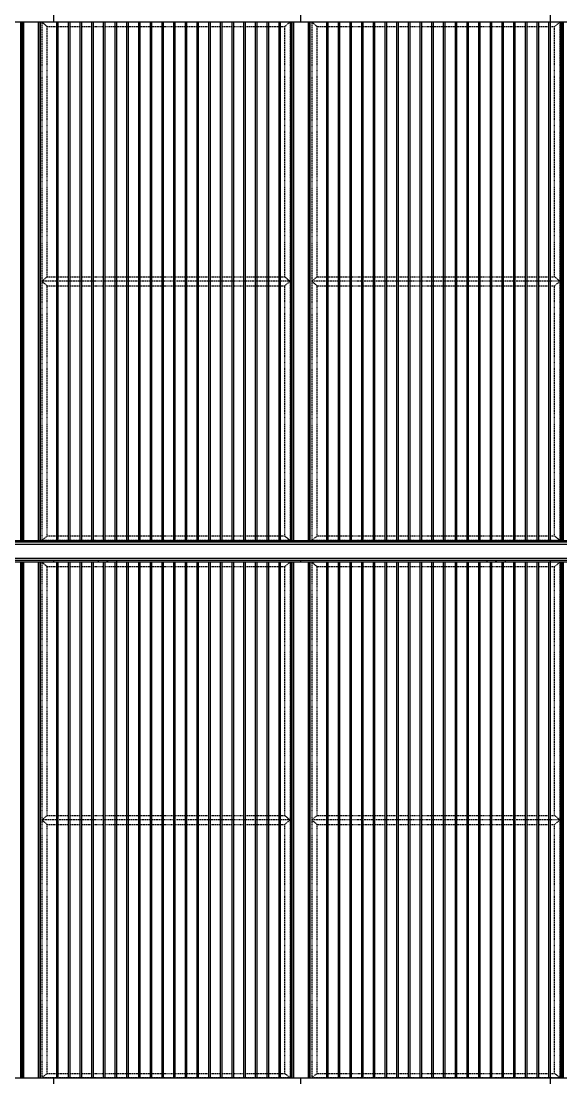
# Model space of a CAD drawing. Header units: millimetres. Extents: x 2519235 to 7246330, y 25937 to 201821.
# Drawn here: x 2846833 to 2849832, y 105365 to 111235 of the extents above; entities that cross this region are included whole.
import ezdxf
from ezdxf.enums import TextEntityAlignment as Align
from ezdxf.xclip import XClip

# ---------------------------------------------------------------- set-up
doc = ezdxf.new("R2010")
doc.units = ezdxf.units.MM
doc.header["$XCLIPFRAME"] = 0
doc.set_wipeout_variables(frame=1)
for name, pattern in [('ACM_Grid2', [9, 6, -1, 1, -1]), ('HIDDEN', [0.375, 0.25, -0.125]), ('HIDDEN2', [4.7625, 3.175, -1.5875]), ('TA_GL_000.90000', [2.475, 0.9, -0.225, 0.225, -0.225, 0.9]), ('TA_HL_001.00000', [6.5, 3.55, -2.95])]:
    doc.linetypes.add(name, pattern=pattern)
for name, color, linetype in [('000 - 0_SYM_DWG_GRID-BUBBLE_MAIN_COLOR_1', 7, 'Continuous'), ('000 - 0_SYM_DWG_GRIDLINE_MAIN_COLOR_251', 7, 'Continuous'), ('010 - ASPG_EXTR_MAIN_COLOR_2', 7, 'Continuous'), ('010 - ASPG_EXTR_WIPEOUT_', 7, 'Continuous'), ('010 - ASPG_FRAMING_MAIN_COLOR_1', 7, 'Continuous'), ('010 - ASPG_FRAMING_MAIN_COLOR_2', 7, 'Continuous'), ('010 - ASPG_FRAMING_SUB_COLOR_2', 7, 'Continuous'), ('010 - ASPG_FRAMING_SUB_COLOR_3', 7, 'Continuous'), ('010 - ASPG_FRAMING_WIPEOUT_', 7, 'Continuous'), ('_[-125x65x6x8', 7, 'Continuous'), ('_PL-02', 7, 'Continuous'), ('_PLATE-SC', 7, 'Continuous'), ('_SC -100x100x6x8', 7, 'Continuous'), ('_งานโครงสร้าง', 7, 'Continuous'), ('G-ANNO-HATCH-G251', 7, 'Continuous')]:
    doc.layers.add(name, color=color, linetype=linetype)
doc.layers.add('ACM_Line_Grid Line _Existing__Lw2_', color=7, linetype='ACM_Grid2', lineweight=9)
doc.styles.add('Arial', font='arial.ttf', dxfattribs={"height": 300})
doc.styles.add('TA', font='', dxfattribs={"height": 4.5})
doc.styles.get('TA').set_extended_font_data('Cordia New')

# ---------------------------------------------------------------- blocks, each defined once
blk = doc.blocks.new('*U2769')
at = {"layer": '000 - 0_SYM_DWG_GRIDLINE_MAIN_COLOR_251', "color": 7, "linetype": 'ByBlock', "ltscale": 5}
blk.add_line((20, 0), (-313.8, 0), dxfattribs=at)
at = {"color": 7, "style": 'TA', "flags": 1}
blk.add_attdef('LOCATION', (6, -6), '', height=4.5, rotation=270, dxfattribs=at)
at = {"layer": '000 - 0_SYM_DWG_GRID-BUBBLE_MAIN_COLOR_1', "color": 7, "style": 'Arial'}
blk.add_attdef('GRID-HEAD', text='', height=4, rotation=90, dxfattribs=at).set_placement((42.25, 0), align=Align.MIDDLE_CENTER)
blk = doc.blocks.new('*U1068')
at = {"layer": '000 - 0_SYM_DWG_GRIDLINE_MAIN_COLOR_251', "color": 7, "linetype": 'ByBlock', "ltscale": 5}
blk.add_line((20, 0), (-878, 0), dxfattribs=at)
at = {"color": 7, "style": 'TA', "flags": 1}
blk.add_attdef('LOCATION', (6, -6), '', height=4.5, rotation=270, dxfattribs=at)
blk = doc.blocks.new('W-1-PP17-ENT1_REV02_20260415-160509_PP17_ENT1_ELE1_DIMS_1')
at = {"layer": '000 - 0_SYM_DWG_GRIDLINE_MAIN_COLOR_251', "color": 7, "linetype": 'TA_GL_000.90000', "xscale": 50, "yscale": 50, "zscale": 50}
for name, p, rotation in [('*U2769', (-5400, 100000), 270), ('*U1068', (-24600, 110940), 180), ('*U1068', (-24600, 107040), 180)]:
    blk.add_blockref(name, p, dxfattribs=dict(at, rotation=rotation))
blk = doc.blocks.new('*U102')
at = {"color": 7, "linetype": 'HIDDEN2', "ltscale": 0.3}
blk.add_line((0, -26.5), (-2699.8, -26.5), dxfattribs=at)
at = {"color": 7}
blk.add_lwpolyline([(0, 32.5), (-2699.8, 32.5), (-2699.8, -32.5), (0, -32.5)], close=True, dxfattribs=at)
blk = doc.blocks.new('_PL-01')
at = {"layer": 'G-ANNO-HATCH-G251'}
h = blk.add_hatch(dxfattribs=at)
h.set_pattern_fill('AR-CONC', scale=0.05)
h.set_pattern_definition([(50, (-178564.836, -85577.109), (9.10923345, -0.79695428), [0.9525, -10.4775]), (355, (-178564.836, -85577.109), (-1.76217107, 9.55284226), [0.762, -8.3820292]), (100.4514447, (-178564.077, -85577.176), (7.34706235, 8.7558876), [0.80950044, -8.90451223]), (46.1842, (-178564.836, -85574.569), (13.55395204, -2.1021164), [1.42875, -15.71625]), (96.6355576, (-178563.706, -85574.744), (11.8702067, 12.3713062), [1.2142512, -13.3567804]), (351.184151, (-178564.836, -85574.57), (11.8702067, 12.3713062), [1.1429984, -12.5729866]), (21, (-178563.566, -85575.204), (7.58071956, -5.1132599), [0.9525, -10.4775]), (326, (-178563.566, -85575.204), (3.0901014, 9.2093983), [0.762, -8.382]), (71.451445, (-178562.934, -85575.63), (10.67082096, 4.09613844), [0.80950044, -8.9044969]), (37.5, (-178564.8358, -85577.1093), (0.15443016, 4.227751944), [0, -8.2804, 0, -8.509, 0, -8.41375]), (7.5, (-178564.836, -85577.1093), (3.34098313, 5.00902874), [0, -4.8514, 0, -8.0899, 0, -3.20675]), (327.5, (-178567.668, -85577.1093), (6.77952976, -0.2864372), [0, -3.175, 0, -9.906, 0, -13.1445]), (317.5, (-178568.938, -85577.1093), (7.40645907, 1.27132455), [0, -4.1275, 0, -6.5786, 0, -9.3345])])
h.paths.add_polyline_path([(70, 0), (-70, 0), (-70, -10), (70, -10)])
h = blk.add_hatch(dxfattribs=at)
h.set_pattern_fill('ANSI32', scale=0.5, angle=90)
h.set_pattern_definition([(135, (-178371.5467, -85577.1093), (-3.36759605, -3.36759605), []), (135, (-178371.5467, -85574.8643), (-3.36759605, -3.36759605), [])])
h.paths.add_polyline_path([(70, -10), (-70, -10), (-70, -20), (70, -20)])
at = {"color": 7}
for points in [[(-70, 0), (70, 0), (70, -10), (-70, -10)], [(-70, -10), (70, -10), (70, -20), (-70, -20)]]:
    blk.add_lwpolyline(points, close=True, dxfattribs=at)
at = {"layer": 'ACM_Line_Grid Line _Existing__Lw2_', "color": 7, "lineweight": 20}
blk.add_line((0, 0), (0, -20), dxfattribs=at)
blk = doc.blocks.new('*U131')
at = {"color": 7}
for p, q in [((-3, 2516.2), (-63, 2516.2)), ((-57.9, 2511.2), (-50, 2511.2)), ((-50, -1595), (-50, 2511.2)), ((-50, 2511.2), (50, 2511.2)), ((-24.8, 2487.8), (-24.8, 2474.5)), ((-24.8, 2487.8), (-23.6, 2486.5)), ((-24.8, 2474.5), (-23.6, 2475.8)), ((-22.4, 2487.8), (-23.6, 2486.5)), ((-23.6, 2486.5), (-23.6, 2475.8)), ((-23.6, 2475.8), (-22.4, 2474.5)), ((-22.4, 2487.8), (-21.2, 2486.5)), ((-22.4, 2487.8), (-22.4, 2474.5)), ((-22.4, 2474.5), (-21.2, 2475.8)), ((-20, 2487.8), (-21.2, 2486.5)), ((-21.2, 2486.5), (-21.2, 2475.8)), ((-21.2, 2475.8), (-20, 2474.5)), ((-20, 2487.8), (-18.8, 2486.5)), ((-20, 2487.8), (-20, 2474.5)), ((-20, 2474.5), (-18.8, 2475.9)), ((-17.6, 2492), (-18.8, 2491.1)), ((-18.8, 2491.1), (-18.8, 2471.2)), ((-17.6, 2470.4), (-18.8, 2471.2)), ((-17.6, 2492), (-11, 2492)), ((-17.6, 2484.8), (-11, 2484.8)), ((-17.6, 2477.6), (-11, 2477.6)), ((-17.6, 2470.4), (-11, 2470.4)), ((-11, 2492), (-9.8, 2491.1)), ((-11, 2470.4), (-9.8, 2471.2)), ((-9.8, 2494.7), (-9.8, 2467.7)), ((-9.8, 2494.7), (-8, 2494.7)), ((-9.8, 2467.7), (-8, 2467.7)), ((-8, 2494.7), (-8, 2467.7)), ((-3, 2511.2), (-3, 2516.2)), ((4, 2467.7), (4, 2494.7)), ((5.8, 2494.7), (4, 2494.7)), ((5.8, 2467.7), (4, 2467.7)), ((5.8, 2467.7), (5.8, 2494.7)), ((7, 2492), (5.8, 2491.1)), ((7, 2470.4), (5.8, 2471.2)), ((13.6, 2492), (7, 2492)), ((13.6, 2484.8), (7, 2484.8)), ((13.6, 2477.6), (7, 2477.6)), ((13.6, 2470.4), (7, 2470.4)), ((13.6, 2492), (14.8, 2491.1)), ((13.6, 2470.4), (14.8, 2471.2)), ((14.8, 2471.2), (14.8, 2491.1)), ((22.6, 2492), (16, 2492)), ((22.6, 2484.8), (16, 2484.8)), ((22.6, 2477.6), (16, 2477.6)), ((22.6, 2470.4), (16, 2470.4)), ((22.6, 2492), (23.8, 2491.1)), ((22.6, 2470.4), (23.8, 2471.2)), ((23.8, 2471.2), (23.8, 2491.1)), ((25, 2487.8), (23.8, 2486.5)), ((25, 2474.5), (23.8, 2475.9)), ((26.2, 2486.5), (25, 2487.8)), ((25, 2474.5), (25, 2487.8)), ((25, 2474.5), (26.2, 2475.9)), ((27.4, 2487.8), (26.2, 2486.5)), ((26.2, 2475.9), (26.2, 2486.5)), ((27.4, 2474.5), (26.2, 2475.9)), ((28.6, 2486.5), (27.4, 2487.8)), ((27.4, 2474.5), (27.4, 2487.8)), ((27.4, 2474.5), (28.6, 2475.9)), ((29.8, 2487.8), (28.6, 2486.5)), ((28.6, 2486.5), (28.6, 2475.9)), ((29.8, 2474.5), (28.6, 2475.9)), ((29.8, 2474.5), (29.8, 2487.8)), ((50, 2511.2), (50, -1595)), ((-24.8, -1571.6), (-24.8, -1558.4)), ((-24.8, -1558.4), (-23.6, -1559.7)), ((-24.8, -1571.6), (-23.6, -1570.3)), ((-23.6, -1559.7), (-22.4, -1558.4)), ((-23.6, -1570.3), (-23.6, -1559.7)), ((-22.4, -1571.6), (-23.6, -1570.3)), ((-22.4, -1558.4), (-21.2, -1559.7)), ((-22.4, -1571.6), (-22.4, -1558.4)), ((-22.4, -1571.6), (-21.2, -1570.3)), ((-21.2, -1559.7), (-20, -1558.4)), ((-21.2, -1570.3), (-21.2, -1559.7)), ((-20, -1571.6), (-21.2, -1570.3)), ((-20, -1558.4), (-18.8, -1559.7)), ((-20, -1571.6), (-20, -1558.4)), ((-20, -1571.6), (-18.8, -1570.3)), ((-17.6, -1554.2), (-18.8, -1555)), ((-18.8, -1575), (-18.8, -1555)), ((-17.6, -1575.8), (-18.8, -1575)), ((-17.6, -1554.2), (-11, -1554.2)), ((-17.6, -1561.4), (-11, -1561.4)), ((-17.6, -1568.6), (-11, -1568.6)), ((-17.6, -1575.8), (-11, -1575.8)), ((-11, -1554.2), (-9.8, -1555)), ((-11, -1575.8), (-9.8, -1575)), ((-9.8, -1578.5), (-9.8, -1551.5)), ((-9.8, -1551.5), (-8, -1551.5)), ((-9.8, -1578.5), (-8, -1578.5)), ((-8, -1578.5), (-8, -1551.5)), ((4, -1551.5), (4, -1578.5)), ((5.8, -1551.5), (4, -1551.5)), ((5.8, -1578.5), (4, -1578.5)), ((5.8, -1551.5), (5.8, -1578.5)), ((7, -1554.2), (5.8, -1555)), ((7, -1575.8), (5.8, -1575)), ((13.6, -1554.2), (7, -1554.2)), ((13.6, -1561.4), (7, -1561.4)), ((13.6, -1568.6), (7, -1568.6)), ((13.6, -1575.8), (7, -1575.8)), ((13.6, -1554.2), (14.8, -1555)), ((13.6, -1575.8), (14.8, -1575)), ((14.8, -1555), (14.8, -1575)), ((22.6, -1554.2), (16, -1554.2)), ((22.6, -1561.4), (16, -1561.4)), ((22.6, -1568.6), (16, -1568.6)), ((22.6, -1575.8), (16, -1575.8)), ((22.6, -1554.2), (23.8, -1555)), ((22.6, -1575.8), (23.8, -1575)), ((23.8, -1555), (23.8, -1575)), ((25, -1558.4), (23.8, -1559.7)), ((25, -1571.6), (23.8, -1570.3)), ((25, -1558.4), (26.2, -1559.7)), ((25, -1558.4), (25, -1571.6)), ((26.2, -1570.3), (25, -1571.6)), ((27.4, -1558.4), (26.2, -1559.7)), ((26.2, -1559.7), (26.2, -1570.3)), ((27.4, -1571.6), (26.2, -1570.3)), ((27.4, -1558.4), (28.6, -1559.7)), ((27.4, -1558.4), (27.4, -1571.6)), ((28.6, -1570.3), (27.4, -1571.6)), ((29.8, -1558.4), (28.6, -1559.7)), ((28.6, -1570.3), (28.6, -1559.7)), ((29.8, -1571.6), (28.6, -1570.3)), ((29.8, -1558.4), (29.8, -1571.6)), ((-3, -1600), (-63, -1600)), ((-57.9, -1595), (-50, -1595)), ((-50, -1595), (50, -1595)), ((-3, -1595), (-3, -1600))]:
    blk.add_line(p, q, dxfattribs=at)
at = {"color": 7, "linetype": 'HIDDEN'}
for p, q in [((-8, 2506.2), (-8, 2461.3)), ((-8, -1590), (-8, -1545.1))]:
    blk.add_line(p, q, dxfattribs=at)
at = {"color": 7, "linetype": 'HIDDEN', "ltscale": 0.1}
for p, q in [((-3, 2511.2), (-3, -1595)), ((3, -1595), (3, 2511.2))]:
    blk.add_line(p, q, dxfattribs=at)
at = {"color": 7}
for points in [[(-17.6, 2492, 0.325), (-17.6, 2484.8, 0.325), (-17.6, 2477.6, 0.325), (-17.6, 2470.4, 0.325)], [(-11, 2492, -0.325), (-11, 2484.8, -0.325), (-11, 2477.6, -0.325), (-11, 2470.4, -0.325)], [(7, 2470.4, -0.325), (7, 2477.6, -0.325), (7, 2484.8, -0.325), (7, 2492, -0.325)], [(13.6, 2470.4, 0.325), (13.6, 2477.6, 0.325), (13.6, 2484.8, 0.325), (13.6, 2492, 0.325)], [(22.6, 2470.4, 0.325), (22.6, 2477.6, 0.325), (22.6, 2484.8, 0.325), (22.6, 2492, 0.325)], [(-17.6, -1575.8, -0.325), (-17.6, -1568.6, -0.325), (-17.6, -1561.4, -0.325), (-17.6, -1554.2, -0.325)], [(-11, -1575.8, 0.325), (-11, -1568.6, 0.325), (-11, -1561.4, 0.325), (-11, -1554.2, 0.325)], [(7, -1554.2, 0.325), (7, -1561.4, 0.325), (7, -1568.6, 0.325), (7, -1575.8, 0.325)], [(13.6, -1554.2, -0.325), (13.6, -1561.4, -0.325), (13.6, -1568.6, -0.325), (13.6, -1575.8, -0.325)], [(22.6, -1554.2, -0.325), (22.6, -1561.4, -0.325), (22.6, -1568.6, -0.325), (22.6, -1575.8, -0.325)]]:
    blk.add_lwpolyline(points, format="xyb", dxfattribs=at)
for points in [[(16, 2492, 0.325), (16, 2484.8, 0.325), (16, 2477.6, 0.325), (16, 2470.4), (14.8, 2471.2), (14.8, 2491.1)], [(16, -1575.8, -0.325), (16, -1568.6, -0.325), (16, -1561.4, -0.325), (16, -1554.2), (14.8, -1555), (14.8, -1575)]]:
    blk.add_lwpolyline(points, format="xyb", close=True, dxfattribs=at)
for centre, radius, start, end in [((-57.2, 2517), 5.91, 188.47924, 263.15021), ((-18.3, 2481.2), 9.29, 134.32225, 225.67775), ((71.5, 2477.1), 47.7, 178.49035, 181.50965), ((23.3, 2481.2), 9.29, 314.32225, 45.67775), ((-18.3, -1565), 9.29, 134.32225, 225.67775), ((71.5, -1560.9), 47.7, 178.49035, 181.50965), ((23.3, -1565), 9.29, 314.32225, 45.67775), ((-57.2, -1600.9), 5.91, 96.84979, 171.52076)]:
    blk.add_arc(centre, radius, start, end, dxfattribs=at)
at = {"color": 7, "linetype": 'HIDDEN'}
for centre, radius, start, end in [((-13, 2506.2), 5, 0, 90), ((-2.1, 2462), 5.91, 186.84979, 261.52076), ((-2.1, -1545.8), 5.91, 98.47924, 173.15021), ((-13, -1590), 5, 270, 0)]:
    blk.add_arc(centre, radius, start, end, dxfattribs=at)
at = {"layer": 'Defpoints', "color": 7}
blk.add_line((0, 2516.2), (0, -1600), dxfattribs=at)
blk = doc.blocks.new('*U130')
at = {"color": 7}
for p, q in [((-3, 2513.6), (-63, 2513.6)), ((-57.9, 2508.6), (-50, 2508.6)), ((-50, -1595), (-50, 2508.6)), ((-50, 2508.6), (50, 2508.6)), ((-24.8, 2485.3), (-24.8, 2472)), ((-24.8, 2485.3), (-23.6, 2484)), ((-24.8, 2472), (-23.6, 2473.3)), ((-22.4, 2485.3), (-23.6, 2484)), ((-23.6, 2484), (-23.6, 2473.3)), ((-23.6, 2473.3), (-22.4, 2472)), ((-22.4, 2485.3), (-21.2, 2484)), ((-22.4, 2485.3), (-22.4, 2472)), ((-22.4, 2472), (-21.2, 2473.3)), ((-20, 2485.3), (-21.2, 2484)), ((-21.2, 2484), (-21.2, 2473.3)), ((-21.2, 2473.3), (-20, 2472)), ((-20, 2485.3), (-18.8, 2484)), ((-20, 2485.3), (-20, 2472)), ((-20, 2472), (-18.8, 2473.3)), ((-17.6, 2489.4), (-18.8, 2488.6)), ((-18.8, 2488.6), (-18.8, 2468.7)), ((-17.6, 2467.8), (-18.8, 2468.7)), ((-17.6, 2489.4), (-11, 2489.4)), ((-17.6, 2482.2), (-11, 2482.2)), ((-17.6, 2475), (-11, 2475)), ((-17.6, 2467.8), (-11, 2467.8)), ((-11, 2489.4), (-9.8, 2488.6)), ((-11, 2467.8), (-9.8, 2468.7)), ((-9.8, 2492.1), (-9.8, 2465.1)), ((-9.8, 2492.1), (-8, 2492.1)), ((-8, 2492.1), (-8, 2465.1)), ((-3, 2508.6), (-3, 2513.6)), ((4, 2465.1), (4, 2492.1)), ((5.8, 2492.1), (4, 2492.1)), ((5.8, 2465.1), (5.8, 2492.1)), ((7, 2489.4), (5.8, 2488.6)), ((7, 2467.8), (5.8, 2468.7)), ((13.6, 2489.4), (7, 2489.4)), ((13.6, 2482.2), (7, 2482.2)), ((13.6, 2475), (7, 2475)), ((13.6, 2467.8), (7, 2467.8)), ((13.6, 2489.4), (14.8, 2488.6)), ((13.6, 2467.8), (14.8, 2468.7)), ((14.8, 2468.7), (14.8, 2488.6)), ((22.6, 2489.4), (16, 2489.4)), ((22.6, 2482.2), (16, 2482.2)), ((22.6, 2475), (16, 2475)), ((22.6, 2467.8), (16, 2467.8)), ((22.6, 2489.4), (23.8, 2488.6)), ((22.6, 2467.8), (23.8, 2468.7)), ((23.8, 2468.7), (23.8, 2488.6)), ((25, 2485.3), (23.8, 2484)), ((25, 2472), (23.8, 2473.3)), ((26.2, 2484), (25, 2485.3)), ((25, 2472), (25, 2485.3)), ((25, 2472), (26.2, 2473.3)), ((27.4, 2485.3), (26.2, 2484)), ((26.2, 2473.3), (26.2, 2484)), ((27.4, 2472), (26.2, 2473.3)), ((28.6, 2484), (27.4, 2485.3)), ((27.4, 2472), (27.4, 2485.3)), ((27.4, 2472), (28.6, 2473.3)), ((29.8, 2485.3), (28.6, 2484)), ((28.6, 2484), (28.6, 2473.3)), ((29.8, 2472), (28.6, 2473.3)), ((29.8, 2472), (29.8, 2485.3)), ((50, 2508.6), (50, -1595)), ((-9.8, 2465.1), (-8, 2465.1)), ((5.8, 2465.1), (4, 2465.1)), ((-24.8, -1571.6), (-24.8, -1558.4)), ((-24.8, -1558.4), (-23.6, -1559.7)), ((-24.8, -1571.6), (-23.6, -1570.3)), ((-23.6, -1559.7), (-22.4, -1558.4)), ((-23.6, -1570.3), (-23.6, -1559.7)), ((-22.4, -1571.6), (-23.6, -1570.3)), ((-22.4, -1558.4), (-21.2, -1559.7)), ((-22.4, -1571.6), (-22.4, -1558.4)), ((-22.4, -1571.6), (-21.2, -1570.3)), ((-21.2, -1559.7), (-20, -1558.4)), ((-21.2, -1570.3), (-21.2, -1559.7)), ((-20, -1571.6), (-21.2, -1570.3)), ((-20, -1558.4), (-18.8, -1559.7)), ((-20, -1571.6), (-20, -1558.4)), ((-20, -1571.6), (-18.8, -1570.3)), ((-17.6, -1554.2), (-18.8, -1555)), ((-18.8, -1575), (-18.8, -1555)), ((-17.6, -1575.8), (-18.8, -1575)), ((-17.6, -1554.2), (-11, -1554.2)), ((-17.6, -1561.4), (-11, -1561.4)), ((-17.6, -1568.6), (-11, -1568.6)), ((-17.6, -1575.8), (-11, -1575.8)), ((-11, -1554.2), (-9.8, -1555)), ((-11, -1575.8), (-9.8, -1575)), ((-9.8, -1578.5), (-9.8, -1551.5)), ((-9.8, -1551.5), (-8, -1551.5)), ((-9.8, -1578.5), (-8, -1578.5)), ((-8, -1578.5), (-8, -1551.5)), ((4, -1551.5), (4, -1578.5)), ((5.8, -1551.5), (4, -1551.5)), ((5.8, -1578.5), (4, -1578.5)), ((5.8, -1551.5), (5.8, -1578.5)), ((7, -1554.2), (5.8, -1555)), ((7, -1575.8), (5.8, -1575)), ((13.6, -1554.2), (7, -1554.2)), ((13.6, -1561.4), (7, -1561.4)), ((13.6, -1568.6), (7, -1568.6)), ((13.6, -1575.8), (7, -1575.8)), ((13.6, -1554.2), (14.8, -1555)), ((13.6, -1575.8), (14.8, -1575)), ((14.8, -1555), (14.8, -1575)), ((22.6, -1554.2), (16, -1554.2)), ((22.6, -1561.4), (16, -1561.4)), ((22.6, -1568.6), (16, -1568.6)), ((22.6, -1575.8), (16, -1575.8)), ((22.6, -1554.2), (23.8, -1555)), ((22.6, -1575.8), (23.8, -1575)), ((23.8, -1555), (23.8, -1575)), ((25, -1558.4), (23.8, -1559.7)), ((25, -1571.6), (23.8, -1570.3)), ((25, -1558.4), (26.2, -1559.7)), ((25, -1558.4), (25, -1571.6)), ((26.2, -1570.3), (25, -1571.6)), ((27.4, -1558.4), (26.2, -1559.7)), ((26.2, -1559.7), (26.2, -1570.3)), ((27.4, -1571.6), (26.2, -1570.3)), ((27.4, -1558.4), (28.6, -1559.7)), ((27.4, -1558.4), (27.4, -1571.6)), ((28.6, -1570.3), (27.4, -1571.6)), ((29.8, -1558.4), (28.6, -1559.7)), ((28.6, -1570.3), (28.6, -1559.7)), ((29.8, -1571.6), (28.6, -1570.3)), ((29.8, -1558.4), (29.8, -1571.6)), ((-3, -1600), (-63, -1600)), ((-57.9, -1595), (-50, -1595)), ((-50, -1595), (50, -1595)), ((-3, -1595), (-3, -1600))]:
    blk.add_line(p, q, dxfattribs=at)
at = {"color": 7, "linetype": 'HIDDEN'}
for p, q in [((-8, 2503.6), (-8, 2458.8)), ((-8, -1590), (-8, -1545.1))]:
    blk.add_line(p, q, dxfattribs=at)
at = {"color": 7, "linetype": 'HIDDEN', "ltscale": 0.1}
for p, q in [((-3, 2508.6), (-3, -1595)), ((3, -1595), (3, 2508.6))]:
    blk.add_line(p, q, dxfattribs=at)
at = {"color": 7}
for points in [[(-17.6, 2489.4, 0.325), (-17.6, 2482.2, 0.325), (-17.6, 2475, 0.325), (-17.6, 2467.8, 0.325)], [(-11, 2489.4, -0.325), (-11, 2482.2, -0.325), (-11, 2475, -0.325), (-11, 2467.8, -0.325)], [(7, 2467.8, -0.325), (7, 2475, -0.325), (7, 2482.2, -0.325), (7, 2489.4, -0.325)], [(13.6, 2467.8, 0.325), (13.6, 2475, 0.325), (13.6, 2482.2, 0.325), (13.6, 2489.4, 0.325)], [(22.6, 2467.8, 0.325), (22.6, 2475, 0.325), (22.6, 2482.2, 0.325), (22.6, 2489.4, 0.325)], [(-17.6, -1575.8, -0.325), (-17.6, -1568.6, -0.325), (-17.6, -1561.4, -0.325), (-17.6, -1554.2, -0.325)], [(-11, -1575.8, 0.325), (-11, -1568.6, 0.325), (-11, -1561.4, 0.325), (-11, -1554.2, 0.325)], [(7, -1554.2, 0.325), (7, -1561.4, 0.325), (7, -1568.6, 0.325), (7, -1575.8, 0.325)], [(13.6, -1554.2, -0.325), (13.6, -1561.4, -0.325), (13.6, -1568.6, -0.325), (13.6, -1575.8, -0.325)], [(22.6, -1554.2, -0.325), (22.6, -1561.4, -0.325), (22.6, -1568.6, -0.325), (22.6, -1575.8, -0.325)]]:
    blk.add_lwpolyline(points, format="xyb", dxfattribs=at)
for points in [[(16, 2489.4, 0.325), (16, 2482.2, 0.325), (16, 2475, 0.325), (16, 2467.8), (14.8, 2468.7), (14.8, 2488.6)], [(16, -1575.8, -0.325), (16, -1568.6, -0.325), (16, -1561.4, -0.325), (16, -1554.2), (14.8, -1555), (14.8, -1575)]]:
    blk.add_lwpolyline(points, format="xyb", close=True, dxfattribs=at)
for centre, radius, start, end in [((-57.2, 2514.5), 5.91, 188.47924, 263.15021), ((-18.3, 2478.6), 9.29, 134.32225, 225.67775), ((71.5, 2474.6), 47.7, 178.49035, 181.50965), ((23.3, 2478.6), 9.29, 314.32225, 45.67775), ((-18.3, -1565), 9.29, 134.32225, 225.67775), ((71.5, -1560.9), 47.7, 178.49035, 181.50965), ((23.3, -1565), 9.29, 314.32225, 45.67775), ((-57.2, -1600.9), 5.91, 96.84979, 171.52076)]:
    blk.add_arc(centre, radius, start, end, dxfattribs=at)
at = {"color": 7, "linetype": 'HIDDEN'}
for centre, radius, start, end in [((-13, 2503.6), 5, 0, 90), ((-2.1, 2459.5), 5.91, 186.84979, 261.52076), ((-2.1, -1545.8), 5.91, 98.47924, 173.15021), ((-13, -1590), 5, 270, 0)]:
    blk.add_arc(centre, radius, start, end, dxfattribs=at)
at = {"layer": 'Defpoints', "color": 7}
blk.add_line((0, 2513.6), (0, -1600), dxfattribs=at)
blk = doc.blocks.new('_PL-02')
at = {"layer": 'G-ANNO-HATCH-G251'}
h = blk.add_hatch(dxfattribs=at)
h.set_pattern_fill('ANSI32', scale=0.5, angle=90)
h.set_pattern_definition([(135, (-178371.5467, -85567.1093), (-3.36759605, -3.36759605), []), (135, (-178371.5467, -85564.8643), (-3.36759605, -3.36759605), [])])
h.paths.add_polyline_path([(70, 0), (-70, 0), (-70, -10), (70, -10)])
at = {"color": 7}
blk.add_lwpolyline([(-70, 0), (70, 0), (70, -10), (-70, -10)], close=True, dxfattribs=at)
at = {"layer": 'ACM_Line_Grid Line _Existing__Lw2_', "color": 7, "lineweight": 20}
blk.add_line((0, 0), (0, -10), dxfattribs=at)
blk = doc.blocks.new('W-1-PP17-ENT1_REV02_20260415-160712_PP17_ENT1_SE_ELE1')
at = {"layer": '_งานโครงสร้าง', "color": 7}
for p, q in [((-4015.2, 114340), (-4015.2, 100790)), ((-4015.2, 111090), (-6775.2, 111090))]:
    blk.add_line(p, q, dxfattribs=at)
at = {"layer": '_งานโครงสร้าง', "color": 7, "extrusion": (-1.22465e-16, 1, 0)}
for p, q in [((-6775.2, 111490), (-6775.2, 100790)), ((-6775.2, 106940), (1975, 106940)), ((-4020.3, 106940), (-4030.3, 106940)), ((-3740.3, 106940), (-4020.3, 106940)), ((-3765.2, 106940), (-4015.2, 106940)), ((-4015.2, 106240), (-6775.2, 106240))]:
    blk.add_line(p, q, dxfattribs=at)
at = {"layer": '_[-125x65x6x8', "color": 7}
for p in [(-4040.2, 110365), (-4040.2, 108865), (-4040.2, 107575)]:
    blk.add_blockref('*U102', p, dxfattribs=at)
at = {"layer": '_PL-02', "color": 7}
for p in [(-6475.2, 111090), (-4315.2, 111090)]:
    blk.add_blockref('_PL-02', p, dxfattribs=at)
at = {"layer": '_PLATE-SC', "color": 7, "xscale": -1, "rotation": 180}
for p in [(-6475.2, 106940), (-4315.2, 106940)]:
    blk.add_blockref('_PL-01', p, dxfattribs=at)
at = {"layer": '_SC -100x100x6x8', "color": 7}
for name, p in [('*U131', (-6475.2, 108563.8)), ('*U130', (-4315.2, 108566.4))]:
    blk.add_blockref(name, p, dxfattribs=at)
blk = doc.blocks.new('*U1163')
at = {"color": 7}
blk.add_wipeout([(50, 0), (1450, 0), (1450, 2865), (50, 2865)], dxfattribs=at).dxf.layer = '010 - ASPG_EXTR_WIPEOUT_'
at = {"layer": '010 - ASPG_EXTR_MAIN_COLOR_2', "color": 7}
for points in [[(141.5, 0), (151.7, 0), (151.7, 2865), (141.5, 2865)], [(206.5, 0), (216.7, 0), (216.7, 2865), (206.5, 2865)], [(271.5, 0), (281.7, 0), (281.7, 2865), (271.5, 2865)], [(336.5, 0), (346.7, 0), (346.7, 2865), (336.5, 2865)], [(401.5, 0), (411.7, 0), (411.7, 2865), (401.5, 2865)], [(466.5, 0), (476.7, 0), (476.7, 2865), (466.5, 2865)], [(531.5, 0), (541.7, 0), (541.7, 2865), (531.5, 2865)], [(596.5, 0), (606.7, 0), (606.7, 2865), (596.5, 2865)], [(661.5, 0), (671.7, 0), (671.7, 2865), (661.5, 2865)], [(726.5, 0), (736.7, 0), (736.7, 2865), (726.5, 2865)], [(791.5, 0), (801.7, 0), (801.7, 2865), (791.5, 2865)], [(856.5, 0), (866.7, 0), (866.7, 2865), (856.5, 2865)], [(921.5, 0), (931.7, 0), (931.7, 2865), (921.5, 2865)], [(986.5, 0), (996.7, 0), (996.7, 2865), (986.5, 2865)], [(1051.5, 0), (1061.7, 0), (1061.7, 2865), (1051.5, 2865)], [(1116.5, 0), (1126.7, 0), (1126.7, 2865), (1116.5, 2865)], [(1181.5, 0), (1191.7, 0), (1191.7, 2865), (1181.5, 2865)], [(1246.5, 0), (1256.7, 0), (1256.7, 2865), (1246.5, 2865)], [(1311.5, 0), (1321.7, 0), (1321.7, 2865), (1311.5, 2865)], [(1376.5, 0), (1386.7, 0), (1386.7, 2865), (1376.5, 2865)]]:
    blk.add_lwpolyline(points, close=True, dxfattribs=at)
at = {"layer": '010 - ASPG_FRAMING_SUB_COLOR_2', "color": 7}
blk.add_lwpolyline([(50, 0), (1450, 0), (1450, 2865), (50, 2865)], close=True, dxfattribs=at)
at = {"color": 7}
for points in [[(-50, 0), (50, 0), (50, 2865), (-50, 2865)], [(1450, 0), (1550, 0), (1550, 2865), (1450, 2865)]]:
    blk.add_wipeout(points, dxfattribs=at).dxf.layer = '010 - ASPG_EXTR_WIPEOUT_'
at = {"layer": '010 - ASPG_EXTR_MAIN_COLOR_2', "color": 7}
blk.add_lwpolyline([(1441.5, 0), (1451.7, 0), (1451.7, 2865), (1441.5, 2865)], close=True, dxfattribs=at)
at = {"layer": '010 - ASPG_FRAMING_MAIN_COLOR_1', "color": 7}
for points in [[(-50, 0), (-40, 0), (-40, 2865), (-50, 2865)], [(40, 0), (50, 0), (50, 2865), (40, 2865)], [(1450, 0), (1460, 0), (1460, 2865), (1450, 2865)], [(1540, 0), (1550, 0), (1550, 2865), (1540, 2865)]]:
    blk.add_lwpolyline(points, close=True, dxfattribs=at)
at = {"layer": '010 - ASPG_FRAMING_SUB_COLOR_2', "color": 7}
for points in [[(-50, 0), (50, 0), (50, 2865), (-50, 2865)], [(1450, 0), (1550, 0), (1550, 2865), (1450, 2865)]]:
    blk.add_lwpolyline(points, close=True, dxfattribs=at)
blk = doc.blocks.new('*U1164')
at = {"color": 7}
blk.add_wipeout([(50, 0), (1450, 0), (1450, 2865), (50, 2865)], dxfattribs=at).dxf.layer = '010 - ASPG_EXTR_WIPEOUT_'
at = {"layer": '010 - ASPG_EXTR_MAIN_COLOR_2', "color": 7}
for points in [[(141.5, 0), (151.7, 0), (151.7, 2865), (141.5, 2865)], [(206.5, 0), (216.7, 0), (216.7, 2865), (206.5, 2865)], [(271.5, 0), (281.7, 0), (281.7, 2865), (271.5, 2865)], [(336.5, 0), (346.7, 0), (346.7, 2865), (336.5, 2865)], [(401.5, 0), (411.7, 0), (411.7, 2865), (401.5, 2865)], [(466.5, 0), (476.7, 0), (476.7, 2865), (466.5, 2865)], [(531.5, 0), (541.7, 0), (541.7, 2865), (531.5, 2865)], [(596.5, 0), (606.7, 0), (606.7, 2865), (596.5, 2865)], [(661.5, 0), (671.7, 0), (671.7, 2865), (661.5, 2865)], [(726.5, 0), (736.7, 0), (736.7, 2865), (726.5, 2865)], [(791.5, 0), (801.7, 0), (801.7, 2865), (791.5, 2865)], [(856.5, 0), (866.7, 0), (866.7, 2865), (856.5, 2865)], [(921.5, 0), (931.7, 0), (931.7, 2865), (921.5, 2865)], [(986.5, 0), (996.7, 0), (996.7, 2865), (986.5, 2865)], [(1051.5, 0), (1061.7, 0), (1061.7, 2865), (1051.5, 2865)], [(1116.5, 0), (1126.7, 0), (1126.7, 2865), (1116.5, 2865)], [(1181.5, 0), (1191.7, 0), (1191.7, 2865), (1181.5, 2865)], [(1246.5, 0), (1256.7, 0), (1256.7, 2865), (1246.5, 2865)], [(1311.5, 0), (1321.7, 0), (1321.7, 2865), (1311.5, 2865)], [(1376.5, 0), (1386.7, 0), (1386.7, 2865), (1376.5, 2865)]]:
    blk.add_lwpolyline(points, close=True, dxfattribs=at)
at = {"layer": '010 - ASPG_FRAMING_SUB_COLOR_2', "color": 7}
blk.add_lwpolyline([(50, 0), (1450, 0), (1450, 2865), (50, 2865)], close=True, dxfattribs=at)
at = {"color": 7}
for points in [[(-50, 0), (50, 0), (50, 2865), (-50, 2865)], [(1450, 0), (1550, 0), (1550, 2865), (1450, 2865)]]:
    blk.add_wipeout(points, dxfattribs=at).dxf.layer = '010 - ASPG_EXTR_WIPEOUT_'
at = {"layer": '010 - ASPG_EXTR_MAIN_COLOR_2', "color": 7}
blk.add_lwpolyline([(1441.5, 0), (1451.7, 0), (1451.7, 2865), (1441.5, 2865)], close=True, dxfattribs=at)
at = {"layer": '010 - ASPG_FRAMING_MAIN_COLOR_1', "color": 7}
for points in [[(-50, 0), (-40, 0), (-40, 2865), (-50, 2865)], [(40, 0), (50, 0), (50, 2865), (40, 2865)], [(1450, 0), (1460, 0), (1460, 2865), (1450, 2865)], [(1540, 0), (1550, 0), (1550, 2865), (1540, 2865)]]:
    blk.add_lwpolyline(points, close=True, dxfattribs=at)
at = {"layer": '010 - ASPG_FRAMING_SUB_COLOR_2', "color": 7}
for points in [[(-50, 0), (50, 0), (50, 2865), (-50, 2865)], [(1450, 0), (1550, 0), (1550, 2865), (1450, 2865)]]:
    blk.add_lwpolyline(points, close=True, dxfattribs=at)
blk = doc.blocks.new('*U1162')
at = {"color": 7}
blk.add_wipeout([(0, -40), (15000, -40), (15000, 40), (0, 40)], dxfattribs=at).dxf.layer = '010 - ASPG_FRAMING_WIPEOUT_'
at = {"layer": '010 - ASPG_FRAMING_MAIN_COLOR_2', "color": 7}
blk.add_lwpolyline([(0, -40), (15000, -40), (15000, 40), (0, 40)], close=True, dxfattribs=at)
at = {"color": 7}
for points in [[(0, 40), (15000, 40), (15000, 50), (0, 50)], [(0, -50), (15000, -50), (15000, -40), (0, -40)]]:
    blk.add_wipeout(points, dxfattribs=at).dxf.layer = '010 - ASPG_FRAMING_WIPEOUT_'
at = {"layer": '010 - ASPG_FRAMING_MAIN_COLOR_1', "color": 7}
for points in [[(0, 40), (15000, 40), (15000, 50), (0, 50)], [(0, -50), (15000, -50), (15000, -40), (0, -40)]]:
    blk.add_lwpolyline(points, close=True, dxfattribs=at)
blk = doc.blocks.new('*U1952')
at = {"color": 7}
blk.add_wipeout([(50, 0), (1450, 0), (1450, 2880), (50, 2880)], dxfattribs=at).dxf.layer = '010 - ASPG_EXTR_WIPEOUT_'
at = {"layer": '010 - ASPG_EXTR_MAIN_COLOR_2', "color": 7}
for points in [[(141.5, 0), (151.7, 0), (151.7, 2880), (141.5, 2880)], [(206.5, 0), (216.7, 0), (216.7, 2880), (206.5, 2880)], [(271.5, 0), (281.7, 0), (281.7, 2880), (271.5, 2880)], [(336.5, 0), (346.7, 0), (346.7, 2880), (336.5, 2880)], [(401.5, 0), (411.7, 0), (411.7, 2880), (401.5, 2880)], [(466.5, 0), (476.7, 0), (476.7, 2880), (466.5, 2880)], [(531.5, 0), (541.7, 0), (541.7, 2880), (531.5, 2880)], [(596.5, 0), (606.7, 0), (606.7, 2880), (596.5, 2880)], [(661.5, 0), (671.7, 0), (671.7, 2880), (661.5, 2880)], [(726.5, 0), (736.7, 0), (736.7, 2880), (726.5, 2880)], [(791.5, 0), (801.7, 0), (801.7, 2880), (791.5, 2880)], [(856.5, 0), (866.7, 0), (866.7, 2880), (856.5, 2880)], [(921.5, 0), (931.7, 0), (931.7, 2880), (921.5, 2880)], [(986.5, 0), (996.7, 0), (996.7, 2880), (986.5, 2880)], [(1051.5, 0), (1061.7, 0), (1061.7, 2880), (1051.5, 2880)], [(1116.5, 0), (1126.7, 0), (1126.7, 2880), (1116.5, 2880)], [(1181.5, 0), (1191.7, 0), (1191.7, 2880), (1181.5, 2880)], [(1246.5, 0), (1256.7, 0), (1256.7, 2880), (1246.5, 2880)], [(1311.5, 0), (1321.7, 0), (1321.7, 2880), (1311.5, 2880)], [(1376.5, 0), (1386.7, 0), (1386.7, 2880), (1376.5, 2880)]]:
    blk.add_lwpolyline(points, close=True, dxfattribs=at)
at = {"layer": '010 - ASPG_FRAMING_SUB_COLOR_2', "color": 7}
blk.add_lwpolyline([(50, 0), (1450, 0), (1450, 2880), (50, 2880)], close=True, dxfattribs=at)
at = {"color": 7}
for points in [[(-50, 0), (50, 0), (50, 2880), (-50, 2880)], [(1450, 0), (1550, 0), (1550, 2880), (1450, 2880)]]:
    blk.add_wipeout(points, dxfattribs=at).dxf.layer = '010 - ASPG_EXTR_WIPEOUT_'
at = {"layer": '010 - ASPG_EXTR_MAIN_COLOR_2', "color": 7}
blk.add_lwpolyline([(1441.5, 0), (1451.7, 0), (1451.7, 2880), (1441.5, 2880)], close=True, dxfattribs=at)
at = {"layer": '010 - ASPG_FRAMING_MAIN_COLOR_1', "color": 7}
for points in [[(-50, 0), (-40, 0), (-40, 2880), (-50, 2880)], [(40, 0), (50, 0), (50, 2880), (40, 2880)], [(1450, 0), (1460, 0), (1460, 2880), (1450, 2880)], [(1540, 0), (1550, 0), (1550, 2880), (1540, 2880)]]:
    blk.add_lwpolyline(points, close=True, dxfattribs=at)
at = {"layer": '010 - ASPG_FRAMING_SUB_COLOR_2', "color": 7}
for points in [[(-50, 0), (50, 0), (50, 2880), (-50, 2880)], [(1450, 0), (1550, 0), (1550, 2880), (1450, 2880)]]:
    blk.add_lwpolyline(points, close=True, dxfattribs=at)
blk = doc.blocks.new('*U1290')
at = {"color": 7}
blk.add_wipeout([(50, 0), (1450, 0), (1450, 2880), (50, 2880)], dxfattribs=at).dxf.layer = '010 - ASPG_EXTR_WIPEOUT_'
at = {"layer": '010 - ASPG_EXTR_MAIN_COLOR_2', "color": 7}
for points in [[(141.5, 0), (151.7, 0), (151.7, 2880), (141.5, 2880)], [(206.5, 0), (216.7, 0), (216.7, 2880), (206.5, 2880)], [(271.5, 0), (281.7, 0), (281.7, 2880), (271.5, 2880)], [(336.5, 0), (346.7, 0), (346.7, 2880), (336.5, 2880)], [(401.5, 0), (411.7, 0), (411.7, 2880), (401.5, 2880)], [(466.5, 0), (476.7, 0), (476.7, 2880), (466.5, 2880)], [(531.5, 0), (541.7, 0), (541.7, 2880), (531.5, 2880)], [(596.5, 0), (606.7, 0), (606.7, 2880), (596.5, 2880)], [(661.5, 0), (671.7, 0), (671.7, 2880), (661.5, 2880)], [(726.5, 0), (736.7, 0), (736.7, 2880), (726.5, 2880)], [(791.5, 0), (801.7, 0), (801.7, 2880), (791.5, 2880)], [(856.5, 0), (866.7, 0), (866.7, 2880), (856.5, 2880)], [(921.5, 0), (931.7, 0), (931.7, 2880), (921.5, 2880)], [(986.5, 0), (996.7, 0), (996.7, 2880), (986.5, 2880)], [(1051.5, 0), (1061.7, 0), (1061.7, 2880), (1051.5, 2880)], [(1116.5, 0), (1126.7, 0), (1126.7, 2880), (1116.5, 2880)], [(1181.5, 0), (1191.7, 0), (1191.7, 2880), (1181.5, 2880)], [(1246.5, 0), (1256.7, 0), (1256.7, 2880), (1246.5, 2880)], [(1311.5, 0), (1321.7, 0), (1321.7, 2880), (1311.5, 2880)], [(1376.5, 0), (1386.7, 0), (1386.7, 2880), (1376.5, 2880)]]:
    blk.add_lwpolyline(points, close=True, dxfattribs=at)
at = {"layer": '010 - ASPG_FRAMING_SUB_COLOR_2', "color": 7}
blk.add_lwpolyline([(50, 0), (1450, 0), (1450, 2880), (50, 2880)], close=True, dxfattribs=at)
at = {"color": 7}
for points in [[(-50, 0), (50, 0), (50, 2880), (-50, 2880)], [(1450, 0), (1550, 0), (1550, 2880), (1450, 2880)]]:
    blk.add_wipeout(points, dxfattribs=at).dxf.layer = '010 - ASPG_EXTR_WIPEOUT_'
at = {"layer": '010 - ASPG_EXTR_MAIN_COLOR_2', "color": 7}
blk.add_lwpolyline([(1441.5, 0), (1451.7, 0), (1451.7, 2880), (1441.5, 2880)], close=True, dxfattribs=at)
at = {"layer": '010 - ASPG_FRAMING_MAIN_COLOR_1', "color": 7}
for points in [[(-50, 0), (-40, 0), (-40, 2880), (-50, 2880)], [(40, 0), (50, 0), (50, 2880), (40, 2880)], [(1450, 0), (1460, 0), (1460, 2880), (1450, 2880)], [(1540, 0), (1550, 0), (1550, 2880), (1540, 2880)]]:
    blk.add_lwpolyline(points, close=True, dxfattribs=at)
at = {"layer": '010 - ASPG_FRAMING_SUB_COLOR_2', "color": 7}
for points in [[(-50, 0), (50, 0), (50, 2880), (-50, 2880)], [(1450, 0), (1550, 0), (1550, 2880), (1450, 2880)]]:
    blk.add_lwpolyline(points, close=True, dxfattribs=at)
blk = doc.blocks.new('*U2429')
at = {"layer": '010 - ASPG_FRAMING_SUB_COLOR_3', "color": 7, "linetype": 'ByBlock'}
for points in [[(0, 0), (0, 1380), (25, 1350), (25, 30), (0, 0)], [(1432.5, 1380), (0, 1380), (25, 1350), (1407.5, 1350)], [(1432.5, 0), (1432.5, 1380), (1407.5, 1350), (1407.5, 30), (1432.5, 0)], [(25, 30), (1407.5, 30), (1432.5, 0), (0, 0), (25, 30)]]:
    blk.add_lwpolyline(points, close=True, dxfattribs=at)
blk = doc.blocks.new('*U2427')
at = {"layer": '010 - ASPG_FRAMING_SUB_COLOR_3', "color": 7, "linetype": 'ByBlock'}
for points in [[(0, 0), (0, 1380), (25, 1350), (25, 30), (0, 0)], [(1440, 1380), (0, 1380), (25, 1350), (1415, 1350)], [(1440, 0), (1440, 1380), (1415, 1350), (1415, 30), (1440, 0)], [(25, 30), (1415, 30), (1440, 0), (0, 0), (25, 30)]]:
    blk.add_lwpolyline(points, close=True, dxfattribs=at)
blk = doc.blocks.new('W-1-PP17-ENT1_REV02_20260417-021153_PP17_ENT1_ASPG_ELE1')
at = {"color": 7}
blk.add_blockref('*U1163', (-8400, 105365), dxfattribs=at)
blk.add_blockref('*U1164', (-6900, 105365), dxfattribs=at)
blk.add_blockref('*U1164', (-5400, 105365), dxfattribs=at)
at = {"color": 7, "rotation": 180}
blk.add_blockref('*U1162', (5100, 108290), dxfattribs=at)
at = {"color": 7, "linetype": 'TA_HL_001.00000', "rotation": 90}
for p in [(-5460, 105365), (-3960, 105365)]:
    blk.add_blockref('*U2429', p, dxfattribs=at)
at = {"color": 7}
blk.add_blockref('*U1952', (-8400, 108350), dxfattribs=at)
at = {"color": 7, "linetype": 'TA_HL_001.00000', "rotation": 90}
for p in [(-5460, 106797.5), (-3960, 106797.5)]:
    blk.add_blockref('*U2429', p, dxfattribs=at)
at = {"color": 7}
blk.add_blockref('*U1290', (-6900, 108350), dxfattribs=at)
blk.add_blockref('*U1290', (-5400, 108350), dxfattribs=at)
at = {"color": 7, "linetype": 'TA_HL_001.00000', "rotation": 90}
for p in [(-5460, 109790), (-3960, 109790), (-5460, 108350), (-3960, 108350)]:
    blk.add_blockref('*U2427', p, dxfattribs=at)

msp = doc.modelspace()

# ---------------------------------------------------------------- block references
at = {"color": 7}
ref = msp.add_blockref('W-1-PP17-ENT1_REV02_20260415-160509_PP17_ENT1_ELE1_DIMS_1', (2853787.508, 0), dxfattribs=at)
XClip(ref).set_block_clipping_path([(-30000, 96626.6495575321), (6019.5013926723, 118826.6489075039)])
ref = msp.add_blockref('W-1-PP17-ENT1_REV02_20260415-160712_PP17_ENT1_SE_ELE1', (2853787.508, 0), dxfattribs=at)
XClip(ref).set_block_clipping_path([(-30000, 96626.6495575321), (6019.5013926723, 118826.6489075039)])

# ---------------------------------------------------------------- next in the draw order: block references
msp.add_blockref('W-1-PP17-ENT1_REV02_20260417-021153_PP17_ENT1_ASPG_ELE1', (2853787.508, 0), dxfattribs=at)

doc.saveas('drawing.dxf')
